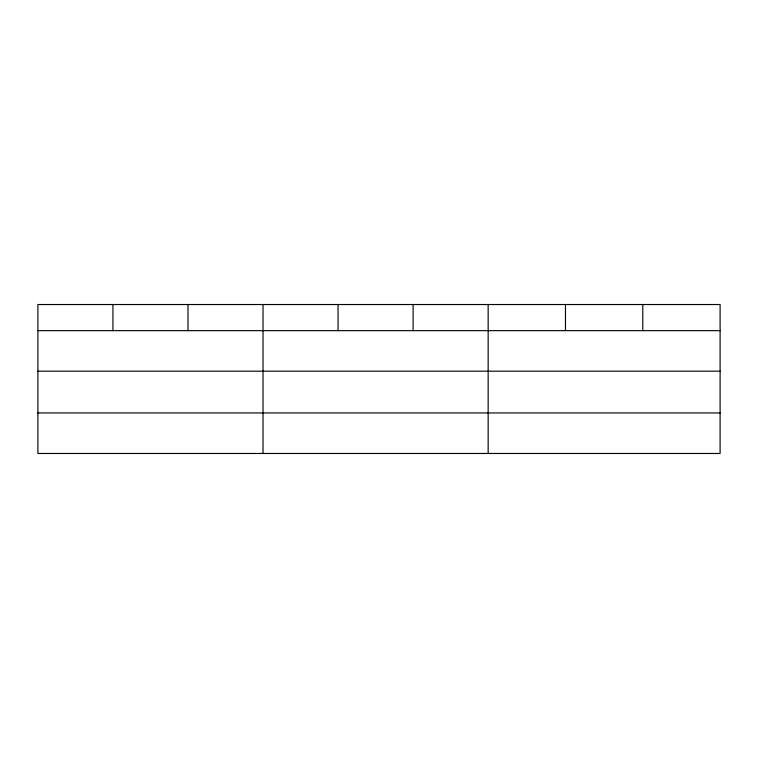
<?xml version="1.0" encoding="UTF-8"?>
<svg xmlns="http://www.w3.org/2000/svg" width="758" height="758" viewBox="0 0 758 758"><rect width="100%" height="100%" fill="white"/><g stroke="black" fill="none" stroke-linecap="round" stroke-linejoin="round"><path stroke-width="1.14" d="M720.1 371.183L720.1 304.526L37.9 304.526L37.9 453.474L720.1 453.474L720.1 371.183L37.9 371.183M37.9 330.659L720.1 330.659M37.9 412.939L720.1 412.939M642.784 304.526L642.784 330.659M565.468 304.526L565.468 330.659M488.152 304.526L488.152 453.474M413.11 304.526L413.11 330.659M338.068 304.526L338.068 330.659M263.026 304.526L263.026 453.474M187.984 304.526L187.984 330.659M112.942 304.526L112.942 330.659"/></g></svg>
